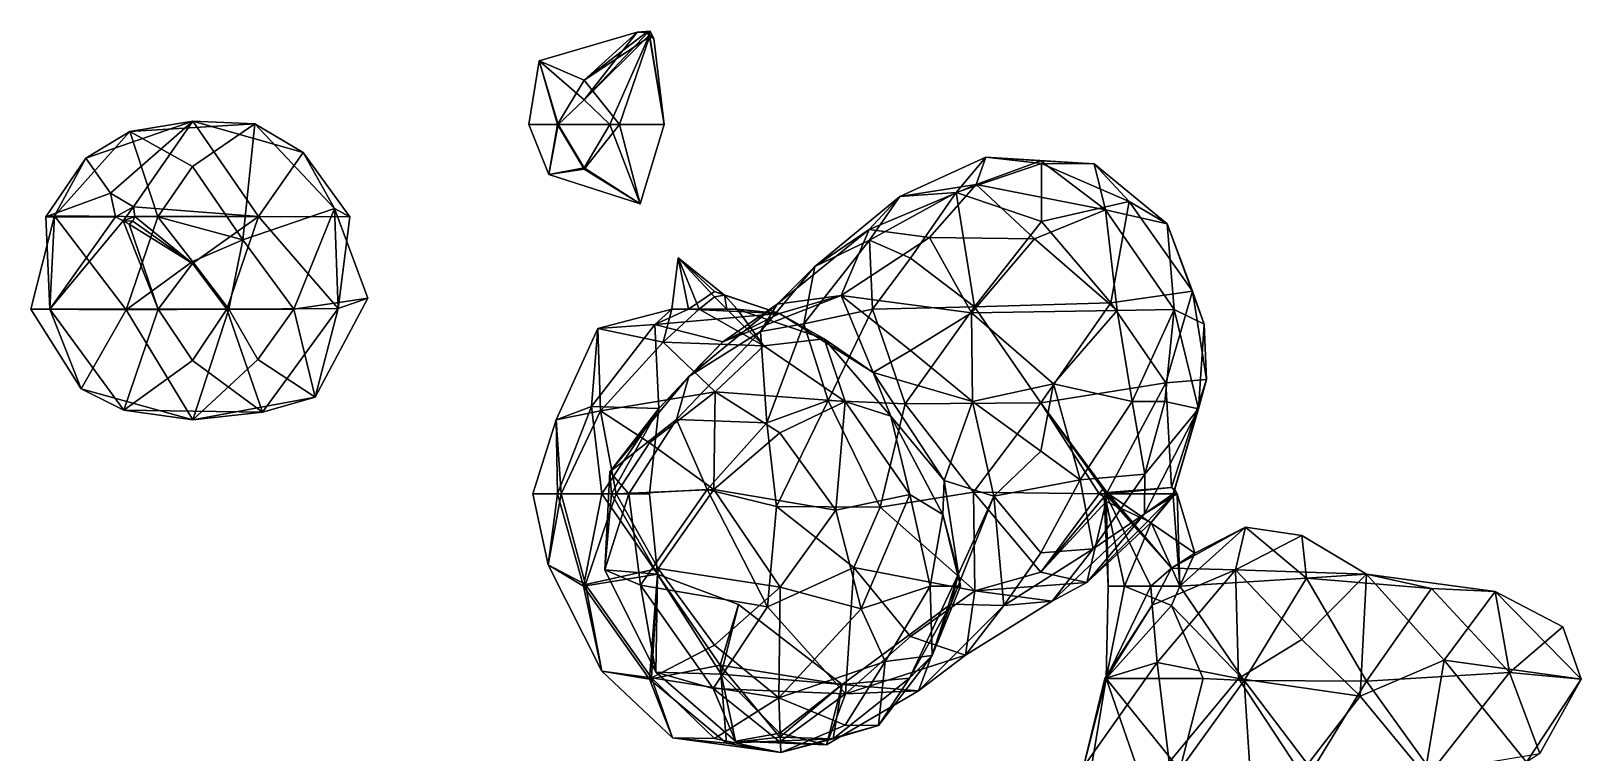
# Model space of a CAD drawing. Extents: x 290095 to 295679, y 4553756 to 4561441.
# Drawn here: x 295180.9 to 295480.2, y 4559035.1 to 4559174.4 of the extents above; entities that cross this region are included whole.
import ezdxf

# ---------------------------------------------------------------- set-up
doc = ezdxf.new("R2010")
doc.units = 0
doc.layers.add('Au_ppm_Pref_-_0_5', color=7, linetype='CONTINUOUS')

msp = doc.modelspace()

# ---------------------------------------------------------------- linework, layer by layer
at = {"layer": 'Au_ppm_Pref_-_0_5'}
for points in [[(295287.7, 4559164.88, 1885.6), (295279.04, 4559168.62, 1882.77), (295297.95, 4559174.19, 1882.77)], [(295287.7, 4559161.12, 1881.18), (295297.95, 4559174.19, 1882.77), (295279.04, 4559168.62, 1882.77)], [(295287.7, 4559164.88, 1885.6), (295299.78, 4559174.19, 1883.01), (295300.3, 4559173.25, 1883.08)], [(295287.7, 4559164.88, 1885.6), (295297.95, 4559174.19, 1882.77), (295299.78, 4559174.19, 1883.01)], [(295287.7, 4559161.12, 1881.18), (295300.3, 4559173.66, 1882.59), (295300.09, 4559174.19, 1882.67)], [(295287.7, 4559161.12, 1881.18), (295300.09, 4559174.19, 1882.67), (295297.95, 4559174.19, 1882.77)], [(295287.7, 4559161.12, 1881.18), (295292.68, 4559156.37, 1880.42), (295300.3, 4559173.66, 1882.59)], [(295287.7, 4559164.88, 1885.6), (295300.3, 4559173.25, 1883.08), (295294.55, 4559156.37, 1886)], [(295303.18, 4559156.37, 1882.77), (295300.3, 4559173.66, 1882.59), (295292.68, 4559156.37, 1880.42)], [(295303.18, 4559156.37, 1882.77), (295294.55, 4559156.37, 1886), (295300.3, 4559173.25, 1883.08)], [(295299.78, 4559174.19, 1883.01), (295297.95, 4559174.19, 1882.77), (295300.44, 4559174.39, 1882.77)], [(295300.44, 4559174.39, 1882.77), (295297.95, 4559174.19, 1882.77), (295300.09, 4559174.19, 1882.67)], [(295299.78, 4559174.19, 1883.01), (295300.44, 4559174.39, 1882.77), (295300.3, 4559173.25, 1883.08)], [(295300.44, 4559174.39, 1882.77), (295300.09, 4559174.19, 1882.67), (295300.3, 4559173.66, 1882.59)], [(295301.17, 4559172.96, 1882.77), (295300.3, 4559173.25, 1883.08), (295300.44, 4559174.39, 1882.77)], [(295301.17, 4559172.96, 1882.77), (295300.44, 4559174.39, 1882.77), (295300.3, 4559173.66, 1882.59)], [(295303.18, 4559156.37, 1882.77), (295301.17, 4559172.96, 1882.77), (295300.3, 4559173.66, 1882.59)], [(295303.18, 4559156.37, 1882.77), (295300.3, 4559173.25, 1883.08), (295301.17, 4559172.96, 1882.77)], [(295277.05, 4559156.37, 1882.77), (295279.04, 4559168.62, 1882.77), (295282.54, 4559156.37, 1885.19)], [(295279.04, 4559168.62, 1882.77), (295277.05, 4559156.37, 1882.77), (295282.68, 4559156.37, 1880.4)], [(295287.7, 4559164.88, 1885.6), (295282.54, 4559156.37, 1885.19), (295279.04, 4559168.62, 1882.77)], [(295279.04, 4559168.62, 1882.77), (295282.68, 4559156.37, 1880.4), (295287.7, 4559161.12, 1881.18)], [(295287.7, 4559164.88, 1885.6), (295294.55, 4559156.37, 1886), (295282.54, 4559156.37, 1885.19)], [(295287.7, 4559161.12, 1881.18), (295282.68, 4559156.37, 1880.4), (295292.68, 4559156.37, 1880.42)], [(295212.16, 4559156.97, 1918.49), (295196.23, 4559143.08, 1919.73), (295191.49, 4559149.88, 1918.4)], [(295200, 4559154.98, 1913.06), (295212.16, 4559156.97, 1918.49), (295191.49, 4559149.88, 1918.4)], [(295212.16, 4559156.97, 1918.49), (295200.69, 4559140.48, 1920.39), (295196.23, 4559143.08, 1919.73)], [(295200, 4559154.98, 1913.06), (295224.14, 4559156.48, 1912.46), (295212.16, 4559156.97, 1918.49)], [(295200, 4559154.98, 1913.06), (295212.1, 4559148.26, 1909.23), (295224.14, 4559156.48, 1912.46)], [(295200.69, 4559140.48, 1920.39), (295212.16, 4559156.97, 1918.49), (295224.84, 4559138.6, 1920.78)], [(295212.1, 4559148.26, 1909.23), (295221.81, 4559134.13, 1909.36), (295224.14, 4559156.48, 1912.46)], [(295233.47, 4559150.96, 1918.4), (295224.84, 4559138.6, 1920.78), (295212.16, 4559156.97, 1918.49)], [(295212.16, 4559156.97, 1918.49), (295224.14, 4559156.48, 1912.46), (295233.47, 4559150.96, 1918.4)], [(295221.81, 4559134.13, 1909.36), (295239.51, 4559140.16, 1912.4), (295224.14, 4559156.48, 1912.46)], [(295239.51, 4559140.16, 1912.4), (295233.47, 4559150.96, 1918.4), (295224.14, 4559156.48, 1912.46)], [(295280.88, 4559146.73, 1882.77), (295277.05, 4559156.37, 1882.77), (295282.54, 4559156.37, 1885.19)], [(295277.05, 4559156.37, 1882.77), (295280.88, 4559146.73, 1882.77), (295282.68, 4559156.37, 1880.4)], [(295280.88, 4559146.73, 1882.77), (295282.54, 4559156.37, 1885.19), (295287.7, 4559147.71, 1885.65)], [(295280.88, 4559146.73, 1882.77), (295287.7, 4559148.01, 1879.98), (295282.68, 4559156.37, 1880.4)], [(295287.7, 4559147.71, 1885.65), (295282.54, 4559156.37, 1885.19), (295294.55, 4559156.37, 1886)], [(295292.68, 4559156.37, 1880.42), (295282.68, 4559156.37, 1880.4), (295287.7, 4559148.01, 1879.98)], [(295298.51, 4559141.08, 1882.77), (295287.7, 4559147.71, 1885.65), (295294.55, 4559156.37, 1886)], [(295298.51, 4559141.08, 1882.77), (295292.68, 4559156.37, 1880.42), (295287.7, 4559148.01, 1879.98)], [(295298.51, 4559141.08, 1882.77), (295303.18, 4559156.37, 1882.77), (295292.68, 4559156.37, 1880.42)], [(295303.18, 4559156.37, 1882.77), (295298.51, 4559141.08, 1882.77), (295294.55, 4559156.37, 1886)], [(295185.43, 4559138.73, 1912.46), (295205.37, 4559138.55, 1909.29), (295200, 4559154.98, 1913.06)], [(295191.49, 4559149.88, 1918.4), (295185.43, 4559138.73, 1912.46), (295200, 4559154.98, 1913.06)], [(295200, 4559154.98, 1913.06), (295205.37, 4559138.55, 1909.29), (295212.1, 4559148.26, 1909.23)], [(295191.49, 4559149.88, 1918.4), (295196.23, 4559143.08, 1919.73), (295183.77, 4559138.55, 1918.4)], [(295183.77, 4559138.55, 1918.4), (295185.43, 4559138.73, 1912.46), (295191.49, 4559149.88, 1918.4)], [(295242.44, 4559138.55, 1918.4), (295224.84, 4559138.6, 1920.78), (295233.47, 4559150.96, 1918.4)], [(295233.47, 4559150.96, 1918.4), (295239.51, 4559140.16, 1912.4), (295242.44, 4559138.55, 1918.4)], [(295365.23, 4559150.06, 1907.71), (295359.55, 4559143.23, 1914.05), (295348.63, 4559142.49, 1906.94)], [(295365.23, 4559150.06, 1907.71), (295348.63, 4559142.49, 1906.94), (295363.41, 4559144.81, 1900.85)], [(295375.98, 4559148.83, 1911.77), (295359.55, 4559143.23, 1914.05), (295365.23, 4559150.06, 1907.71)], [(295375.89, 4559149.36, 1902.92), (295365.23, 4559150.06, 1907.71), (295363.41, 4559144.81, 1900.85)], [(295375.89, 4559149.36, 1902.92), (295363.41, 4559144.81, 1900.85), (295388.38, 4559139.91, 1900.31)], [(295375.98, 4559148.83, 1911.77), (295365.23, 4559150.06, 1907.71), (295386.18, 4559148.78, 1907.97)], [(295386.18, 4559148.78, 1907.97), (295365.23, 4559150.06, 1907.71), (295375.89, 4559149.36, 1902.92)], [(295386.18, 4559148.78, 1907.97), (295375.89, 4559149.36, 1902.92), (295388.38, 4559139.91, 1900.31)], [(295212.1, 4559148.26, 1909.23), (295205.37, 4559138.55, 1909.29), (295221.81, 4559134.13, 1909.36)], [(295280.88, 4559146.73, 1882.77), (295298.51, 4559141.08, 1882.77), (295287.7, 4559148.01, 1879.98)], [(295298.51, 4559141.08, 1882.77), (295280.88, 4559146.73, 1882.77), (295287.7, 4559147.71, 1885.65)], [(295375.98, 4559148.83, 1911.77), (295375.98, 4559137.63, 1916.2), (295359.55, 4559143.23, 1914.05)], [(295375.98, 4559148.83, 1911.77), (295392.94, 4559141.52, 1913.42), (295375.98, 4559137.63, 1916.2)], [(295392.94, 4559141.52, 1913.42), (295375.98, 4559148.83, 1911.77), (295386.18, 4559148.78, 1907.97)], [(295400.29, 4559137.22, 1906.03), (295392.94, 4559141.52, 1913.42), (295386.18, 4559148.78, 1907.97)], [(295400.29, 4559137.22, 1906.03), (295386.18, 4559148.78, 1907.97), (295388.38, 4559139.91, 1900.31)], [(295354.35, 4559134.59, 1896.15), (295363.41, 4559144.81, 1900.85), (295342.75, 4559136.12, 1901.69)], [(295342.75, 4559136.12, 1901.69), (295363.41, 4559144.81, 1900.85), (295348.63, 4559142.49, 1906.94)], [(295374.62, 4559134.31, 1895.59), (295363.41, 4559144.81, 1900.85), (295354.35, 4559134.59, 1896.15)], [(295374.62, 4559134.31, 1895.59), (295388.38, 4559139.91, 1900.31), (295363.41, 4559144.81, 1900.85)], [(295183.77, 4559138.55, 1918.4), (295196.23, 4559143.08, 1919.73), (295197.19, 4559138.57, 1920.3)], [(295200.69, 4559140.48, 1920.39), (295197.19, 4559138.57, 1920.3), (295196.23, 4559143.08, 1919.73)], [(295200.69, 4559140.48, 1920.39), (295198.69, 4559137.76, 1920.52), (295197.19, 4559138.57, 1920.3)], [(295200.96, 4559138.58, 1920.62), (295198.69, 4559137.76, 1920.52), (295200.69, 4559140.48, 1920.39)], [(295200.69, 4559140.48, 1920.39), (295224.84, 4559138.6, 1920.78), (295200.96, 4559138.58, 1920.62)], [(295332.26, 4559128.99, 1906.52), (295348.63, 4559142.49, 1906.94), (295342.78, 4559134.05, 1911.58)], [(295342.75, 4559136.12, 1901.69), (295348.63, 4559142.49, 1906.94), (295332.26, 4559128.99, 1906.52)], [(295342.78, 4559134.05, 1911.58), (295359.55, 4559143.23, 1914.05), (295350.69, 4559130.55, 1915.73)], [(295359.55, 4559143.23, 1914.05), (295342.78, 4559134.05, 1911.58), (295348.63, 4559142.49, 1906.94)], [(295350.69, 4559130.55, 1915.73), (295359.55, 4559143.23, 1914.05), (295363.04, 4559121.21, 1917.82)], [(295363.04, 4559121.21, 1917.82), (295359.55, 4559143.23, 1914.05), (295375.98, 4559137.63, 1916.2)], [(295389.36, 4559121.98, 1916.58), (295375.98, 4559137.63, 1916.2), (295392.94, 4559141.52, 1913.42)], [(295389.36, 4559121.98, 1916.58), (295392.94, 4559141.52, 1913.42), (295405.15, 4559124.21, 1913.5)], [(295400.29, 4559137.22, 1906.03), (295405.15, 4559124.21, 1913.5), (295392.94, 4559141.52, 1913.42)], [(295180.9, 4559120.74, 1912.46), (295185.43, 4559138.73, 1912.46), (295184.52, 4559120.76, 1918.57)], [(295180.9, 4559120.74, 1912.46), (295199.27, 4559120.6, 1909.7), (295185.43, 4559138.73, 1912.46)], [(295185.43, 4559138.73, 1912.46), (295183.77, 4559138.55, 1918.4), (295184.52, 4559120.76, 1918.57)], [(295197.19, 4559138.57, 1920.3), (295184.52, 4559120.76, 1918.57), (295183.77, 4559138.55, 1918.4)], [(295184.52, 4559120.76, 1918.57), (295197.19, 4559138.57, 1920.3), (295198.69, 4559137.76, 1920.52)], [(295198.69, 4559137.76, 1920.52), (295205.46, 4559120.74, 1921.53), (295184.52, 4559120.76, 1918.57)], [(295205.37, 4559138.55, 1909.29), (295185.43, 4559138.73, 1912.46), (295199.27, 4559120.6, 1909.7)], [(295200.54, 4559137.74, 1920.68), (295198.69, 4559137.76, 1920.52), (295200.96, 4559138.58, 1920.62)], [(295199.86, 4559137.13, 1920.68), (295198.69, 4559137.76, 1920.52), (295200.54, 4559137.74, 1920.68)], [(295198.69, 4559137.76, 1920.52), (295199.86, 4559137.13, 1920.68), (295205.46, 4559120.74, 1921.53)], [(295212.1, 4559129.96, 1909.6), (295205.37, 4559138.55, 1909.29), (295199.27, 4559120.6, 1909.7)], [(295200.54, 4559137.74, 1920.68), (295212.1, 4559129.51, 1921.33), (295199.86, 4559137.13, 1920.68)], [(295200.54, 4559137.74, 1920.68), (295200.96, 4559138.58, 1920.62), (295212.1, 4559129.51, 1921.33)], [(295224.84, 4559138.6, 1920.78), (295212.1, 4559129.51, 1921.33), (295200.96, 4559138.58, 1920.62)], [(295221.81, 4559134.13, 1909.36), (295205.37, 4559138.55, 1909.29), (295212.1, 4559129.96, 1909.6)], [(295212.1, 4559129.51, 1921.33), (295224.84, 4559138.6, 1920.78), (295218.68, 4559120.74, 1921.5)], [(295240.2, 4559120.84, 1919.17), (295218.68, 4559120.74, 1921.5), (295224.84, 4559138.6, 1920.78)], [(295231.65, 4559120.74, 1909.19), (295239.51, 4559140.16, 1912.4), (295221.81, 4559134.13, 1909.36)], [(295242.44, 4559138.55, 1918.4), (295240.2, 4559120.84, 1919.17), (295224.84, 4559138.6, 1920.78)], [(295239.51, 4559140.16, 1912.4), (295231.65, 4559120.74, 1909.19), (295245.91, 4559122.84, 1913.1)], [(295240.2, 4559120.84, 1919.17), (295239.51, 4559140.16, 1912.4), (295245.91, 4559122.84, 1913.1)], [(295239.51, 4559140.16, 1912.4), (295240.2, 4559120.84, 1919.17), (295242.44, 4559138.55, 1918.4)], [(295389.36, 4559121.98, 1916.58), (295363.04, 4559121.21, 1917.82), (295375.98, 4559137.63, 1916.2)], [(295374.62, 4559134.31, 1895.59), (295390.63, 4559120.48, 1893.94), (295388.38, 4559139.91, 1900.31)], [(295400.29, 4559137.22, 1906.03), (295388.38, 4559139.91, 1900.31), (295401.63, 4559120.65, 1900.5)], [(295390.63, 4559120.48, 1893.94), (295401.63, 4559120.65, 1900.5), (295388.38, 4559139.91, 1900.31)], [(295205.46, 4559120.74, 1921.53), (295199.86, 4559137.13, 1920.68), (295212.1, 4559129.51, 1921.33)], [(295337.34, 4559123.4, 1894.63), (295342.75, 4559136.12, 1901.69), (295324.95, 4559121.68, 1900.52)], [(295342.75, 4559136.12, 1901.69), (295332.26, 4559128.99, 1906.52), (295324.95, 4559121.68, 1900.52)], [(295354.35, 4559134.59, 1896.15), (295342.75, 4559136.12, 1901.69), (295337.34, 4559123.4, 1894.63)], [(295362.49, 4559120.03, 1892.38), (295354.35, 4559134.59, 1896.15), (295337.34, 4559123.4, 1894.63)], [(295374.62, 4559134.31, 1895.59), (295354.35, 4559134.59, 1896.15), (295362.49, 4559120.03, 1892.38)], [(295362.49, 4559120.03, 1892.38), (295390.63, 4559120.48, 1893.94), (295374.62, 4559134.31, 1895.59)], [(295400.29, 4559137.22, 1906.03), (295407.42, 4559117.83, 1907.42), (295405.15, 4559124.21, 1913.5)], [(295400.29, 4559137.22, 1906.03), (295401.63, 4559120.65, 1900.5), (295407.42, 4559117.83, 1907.42)], [(295221.81, 4559134.13, 1909.36), (295212.1, 4559129.96, 1909.6), (295219.1, 4559120.74, 1909.82)], [(295231.65, 4559120.74, 1909.19), (295221.81, 4559134.13, 1909.36), (295219.1, 4559120.74, 1909.82)], [(295330.11, 4559117.88, 1910.6), (295342.78, 4559134.05, 1911.58), (295343.36, 4559120.74, 1915.92)], [(295342.78, 4559134.05, 1911.58), (295330.11, 4559117.88, 1910.6), (295332.26, 4559128.99, 1906.52)], [(295350.69, 4559130.55, 1915.73), (295343.36, 4559120.74, 1915.92), (295342.78, 4559134.05, 1911.58)], [(295212.1, 4559129.96, 1909.6), (295199.27, 4559120.6, 1909.7), (295219.1, 4559120.74, 1909.82)], [(295218.68, 4559120.74, 1921.5), (295205.46, 4559120.74, 1921.53), (295212.1, 4559129.51, 1921.33)], [(295305.88, 4559130.66, 1882.77), (295307.85, 4559120.74, 1885.15), (295304.64, 4559120.74, 1882.77)], [(295305.88, 4559130.66, 1882.77), (295304.64, 4559120.74, 1882.77), (295309.91, 4559120.74, 1881.36)], [(295305.88, 4559130.66, 1882.77), (295312.89, 4559124.17, 1883.91), (295307.85, 4559120.74, 1885.15)], [(295305.88, 4559130.66, 1882.77), (295314.79, 4559123.42, 1882.77), (295312.89, 4559124.17, 1883.91)], [(295305.88, 4559130.66, 1882.77), (295309.91, 4559120.74, 1881.36), (295312.89, 4559123.12, 1881.97)], [(295305.88, 4559130.66, 1882.77), (295312.89, 4559123.12, 1881.97), (295314.79, 4559123.42, 1882.77)], [(295330.11, 4559117.88, 1910.6), (295321.75, 4559116.42, 1906.52), (295332.26, 4559128.99, 1906.52)], [(295332.26, 4559128.99, 1906.52), (295321.75, 4559116.42, 1906.52), (295324.95, 4559121.68, 1900.52)], [(295363.04, 4559121.21, 1917.82), (295343.36, 4559120.74, 1915.92), (295350.69, 4559130.55, 1915.73)], [(295231.65, 4559120.74, 1909.19), (295235.79, 4559103.73, 1912.94), (295245.91, 4559122.84, 1913.1)], [(295245.91, 4559122.84, 1913.1), (295235.79, 4559103.73, 1912.94), (295240.2, 4559120.84, 1919.17)], [(295325.45, 4559119.87, 1888.7), (295307.85, 4559120.74, 1885.15), (295312.89, 4559124.17, 1883.91)], [(295312.89, 4559123.12, 1881.97), (295309.91, 4559120.74, 1881.36), (295315.26, 4559120.74, 1881.65)], [(295325.45, 4559119.87, 1888.7), (295312.89, 4559124.17, 1883.91), (295314.79, 4559123.42, 1882.77)], [(295314.79, 4559123.42, 1882.77), (295312.89, 4559123.12, 1881.97), (295315.26, 4559120.74, 1881.65)], [(295337.34, 4559123.4, 1894.63), (295324.95, 4559121.68, 1900.52), (295314.48, 4559114.45, 1894.91)], [(295325.45, 4559119.87, 1888.7), (295337.34, 4559123.4, 1894.63), (295314.48, 4559114.45, 1894.91)], [(295325.45, 4559119.87, 1888.7), (295314.79, 4559123.42, 1882.77), (295317.27, 4559120.74, 1882.77)], [(295317.27, 4559120.74, 1882.77), (295314.79, 4559123.42, 1882.77), (295315.26, 4559120.74, 1881.65)], [(295343.52, 4559108.52, 1887.73), (295337.34, 4559123.4, 1894.63), (295325.45, 4559119.87, 1888.7)], [(295362.49, 4559120.03, 1892.38), (295337.34, 4559123.4, 1894.63), (295350.69, 4559112.78, 1891.36)], [(295337.34, 4559123.4, 1894.63), (295343.52, 4559108.52, 1887.73), (295350.69, 4559112.78, 1891.36)], [(295389.36, 4559121.98, 1916.58), (295405.15, 4559124.21, 1913.5), (295399.98, 4559106.5, 1916.68)], [(295407.87, 4559107.16, 1912.46), (295399.98, 4559106.5, 1916.68), (295405.15, 4559124.21, 1913.5)], [(295407.87, 4559107.16, 1912.46), (295405.15, 4559124.21, 1913.5), (295407.42, 4559117.83, 1907.42)], [(295190.61, 4559105.36, 1913.77), (295180.9, 4559120.74, 1912.46), (295184.52, 4559120.76, 1918.57)], [(295180.9, 4559120.74, 1912.46), (295190.61, 4559105.36, 1913.77), (295199.27, 4559120.6, 1909.7)], [(295190.61, 4559105.36, 1913.77), (295184.52, 4559120.76, 1918.57), (295198.81, 4559101.26, 1918.6)], [(295198.81, 4559101.26, 1918.6), (295184.52, 4559120.76, 1918.57), (295205.46, 4559120.74, 1921.53)], [(295190.61, 4559105.36, 1913.77), (295212.15, 4559099.38, 1911.9), (295199.27, 4559120.6, 1909.7)], [(295212.1, 4559110.84, 1921.7), (295198.81, 4559101.26, 1918.6), (295205.46, 4559120.74, 1921.53)], [(295212.15, 4559099.38, 1911.9), (295219.1, 4559120.74, 1909.82), (295199.27, 4559120.6, 1909.7)], [(295212.1, 4559110.84, 1921.7), (295205.46, 4559120.74, 1921.53), (295218.68, 4559120.74, 1921.5)], [(295212.1, 4559110.84, 1921.7), (295218.68, 4559120.74, 1921.5), (295225.63, 4559100.87, 1918.65)], [(295219.1, 4559120.74, 1909.82), (295212.15, 4559099.38, 1911.9), (295224.7, 4559111.05, 1909.23)], [(295240.2, 4559120.84, 1919.17), (295225.63, 4559100.87, 1918.65), (295218.68, 4559120.74, 1921.5)], [(295231.65, 4559120.74, 1909.19), (295219.1, 4559120.74, 1909.82), (295224.7, 4559111.05, 1909.23)], [(295231.65, 4559120.74, 1909.19), (295224.7, 4559111.05, 1909.23), (295235.79, 4559103.73, 1912.94)], [(295225.63, 4559100.87, 1918.65), (295240.2, 4559120.84, 1919.17), (295235.79, 4559103.73, 1912.94)], [(295301.36, 4559117.78, 1888.22), (295290.34, 4559116.99, 1882.77), (295304.64, 4559120.74, 1882.77)], [(295304.64, 4559120.74, 1882.77), (295290.34, 4559116.99, 1882.77), (295302.93, 4559114.39, 1877.7)], [(295325.45, 4559119.87, 1888.7), (295301.36, 4559117.78, 1888.22), (295307.85, 4559120.74, 1885.15)], [(295301.36, 4559117.78, 1888.22), (295304.64, 4559120.74, 1882.77), (295307.85, 4559120.74, 1885.15)], [(295325.45, 4559119.87, 1888.7), (295314.48, 4559114.45, 1894.91), (295301.36, 4559117.78, 1888.22)], [(295322.4, 4559113.67, 1877.72), (295309.91, 4559120.74, 1881.36), (295302.93, 4559114.39, 1877.7)], [(295304.64, 4559120.74, 1882.77), (295302.93, 4559114.39, 1877.7), (295309.91, 4559120.74, 1881.36)], [(295321.75, 4559116.42, 1906.52), (295307.91, 4559107.71, 1901.46), (295324.95, 4559121.68, 1900.52)], [(295307.91, 4559107.71, 1901.46), (295314.48, 4559114.45, 1894.91), (295324.95, 4559121.68, 1900.52)], [(295322.4, 4559113.67, 1877.72), (295315.26, 4559120.74, 1881.65), (295309.91, 4559120.74, 1881.36)], [(295317.27, 4559120.74, 1882.77), (295315.26, 4559120.74, 1881.65), (295322.4, 4559113.67, 1877.72)], [(295325.45, 4559119.87, 1888.7), (295317.27, 4559120.74, 1882.77), (295334.03, 4559114.99, 1882.77)], [(295317.27, 4559120.74, 1882.77), (295322.4, 4559113.67, 1877.72), (295334.03, 4559114.99, 1882.77)], [(295325.45, 4559119.87, 1888.7), (295334.03, 4559114.99, 1882.77), (295343.52, 4559108.52, 1887.73)], [(295330.11, 4559117.88, 1910.6), (295343.36, 4559120.74, 1915.92), (295334.8, 4559103.1, 1913.29)], [(295349.68, 4559102.44, 1916.94), (295334.8, 4559103.1, 1913.29), (295343.36, 4559120.74, 1915.92)], [(295363.04, 4559121.21, 1917.82), (295349.68, 4559102.44, 1916.94), (295343.36, 4559120.74, 1915.92)], [(295375.87, 4559102.66, 1918.02), (295349.68, 4559102.44, 1916.94), (295363.04, 4559121.21, 1917.82)], [(295362.65, 4559102.92, 1891.21), (295362.49, 4559120.03, 1892.38), (295350.69, 4559112.78, 1891.36)], [(295378.29, 4559106.3, 1892.38), (295390.63, 4559120.48, 1893.94), (295362.49, 4559120.03, 1892.38)], [(295378.29, 4559106.3, 1892.38), (295362.49, 4559120.03, 1892.38), (295362.65, 4559102.92, 1891.21)], [(295389.36, 4559121.98, 1916.58), (295375.87, 4559102.66, 1918.02), (295363.04, 4559121.21, 1917.82)], [(295389.36, 4559121.98, 1916.58), (295399.98, 4559106.5, 1916.68), (295375.87, 4559102.66, 1918.02)], [(295378.29, 4559106.3, 1892.38), (295393.53, 4559102.92, 1895.9), (295390.63, 4559120.48, 1893.94)], [(295390.63, 4559120.48, 1893.94), (295393.53, 4559102.92, 1895.9), (295401.63, 4559120.65, 1900.5)], [(295393.53, 4559102.92, 1895.9), (295399.83, 4559102.92, 1900.58), (295401.63, 4559120.65, 1900.5)], [(295406.33, 4559101.48, 1906.69), (295401.63, 4559120.65, 1900.5), (295399.83, 4559102.92, 1900.58)], [(295406.33, 4559101.48, 1906.69), (295407.42, 4559117.83, 1907.42), (295401.63, 4559120.65, 1900.5)], [(295289.12, 4559101.95, 1888.34), (295282.31, 4559099.4, 1882.77), (295290.34, 4559116.99, 1882.77)], [(295290.34, 4559116.99, 1882.77), (295282.31, 4559099.4, 1882.77), (295290.85, 4559101.13, 1877.45)], [(295302.15, 4559101.57, 1894.79), (295289.12, 4559101.95, 1888.34), (295301.36, 4559117.78, 1888.22)], [(295301.36, 4559117.78, 1888.22), (295289.12, 4559101.95, 1888.34), (295290.34, 4559116.99, 1882.77)], [(295290.34, 4559116.99, 1882.77), (295290.85, 4559101.13, 1877.45), (295302.93, 4559114.39, 1877.7)], [(295302.15, 4559101.57, 1894.79), (295301.36, 4559117.78, 1888.22), (295314.48, 4559114.45, 1894.91)], [(295322.95, 4559098.78, 1909.1), (295305.53, 4559099.43, 1905.2), (295321.75, 4559116.42, 1906.52)], [(295307.91, 4559107.71, 1901.46), (295321.75, 4559116.42, 1906.52), (295305.53, 4559099.43, 1905.2)], [(295322.95, 4559098.78, 1909.1), (295321.75, 4559116.42, 1906.52), (295330.11, 4559117.88, 1910.6)], [(295330.11, 4559117.88, 1910.6), (295334.8, 4559103.1, 1913.29), (295322.95, 4559098.78, 1909.1)], [(295406.33, 4559101.48, 1906.69), (295407.87, 4559107.16, 1912.46), (295407.42, 4559117.83, 1907.42)], [(295312.97, 4559104.78, 1874.64), (295302.93, 4559114.39, 1877.7), (295290.85, 4559101.13, 1877.45)], [(295302.15, 4559101.57, 1894.79), (295314.48, 4559114.45, 1894.91), (295307.91, 4559107.71, 1901.46)], [(295322.4, 4559113.67, 1877.72), (295302.93, 4559114.39, 1877.7), (295312.97, 4559104.78, 1874.64)], [(295312.97, 4559104.78, 1874.64), (295338.09, 4559102.92, 1876.83), (295322.4, 4559113.67, 1877.72)], [(295334.03, 4559114.99, 1882.77), (295322.4, 4559113.67, 1877.72), (295338.09, 4559102.92, 1876.83)], [(295346.9, 4559100.07, 1884.1), (295343.52, 4559108.52, 1887.73), (295334.03, 4559114.99, 1882.77)], [(295334.03, 4559114.99, 1882.77), (295338.09, 4559102.92, 1876.83), (295346.9, 4559100.07, 1884.1)], [(295212.1, 4559110.84, 1921.7), (295225.63, 4559100.87, 1918.65), (295198.81, 4559101.26, 1918.6)], [(295224.7, 4559111.05, 1909.23), (295212.15, 4559099.38, 1911.9), (295235.79, 4559103.73, 1912.94)], [(295362.65, 4559102.92, 1891.21), (295350.69, 4559112.78, 1891.36), (295343.52, 4559108.52, 1887.73)], [(295305.53, 4559099.43, 1905.2), (295292.63, 4559089.36, 1900.58), (295307.91, 4559107.71, 1901.46)], [(295307.91, 4559107.71, 1901.46), (295292.63, 4559089.36, 1900.58), (295302.15, 4559101.57, 1894.79)], [(295357.22, 4559087.66, 1887.84), (295362.65, 4559102.92, 1891.21), (295343.52, 4559108.52, 1887.73)], [(295357.22, 4559087.66, 1887.84), (295343.52, 4559108.52, 1887.73), (295346.9, 4559100.07, 1884.1)], [(295198.81, 4559101.26, 1918.6), (295212.15, 4559099.38, 1911.9), (295190.61, 4559105.36, 1913.77)], [(295290.85, 4559101.13, 1877.45), (295300.3, 4559094.94, 1873.55), (295312.97, 4559104.78, 1874.64)], [(295312.73, 4559085.96, 1872.02), (295312.97, 4559104.78, 1874.64), (295300.3, 4559094.94, 1873.55)], [(295312.73, 4559085.96, 1872.02), (295325.49, 4559096.88, 1872.9), (295312.97, 4559104.78, 1874.64)], [(295312.97, 4559104.78, 1874.64), (295325.49, 4559096.88, 1872.9), (295338.09, 4559102.92, 1876.83)], [(295378.29, 4559106.3, 1892.38), (295362.65, 4559102.92, 1891.21), (295375.89, 4559093.31, 1891.44)], [(295375.87, 4559102.66, 1918.02), (295399.98, 4559106.5, 1916.68), (295388.67, 4559085.36, 1918.4)], [(295383.44, 4559087.83, 1895.63), (295378.29, 4559106.3, 1892.38), (295375.89, 4559093.31, 1891.44)], [(295383.44, 4559087.83, 1895.63), (295393.53, 4559102.92, 1895.9), (295378.29, 4559106.3, 1892.38)], [(295399.98, 4559106.5, 1916.68), (295401.09, 4559086.33, 1912.87), (295388.67, 4559085.36, 1918.4)], [(295407.87, 4559107.16, 1912.46), (295401.09, 4559086.33, 1912.87), (295399.98, 4559106.5, 1916.68)], [(295407.87, 4559107.16, 1912.46), (295401.75, 4559086.03, 1912.46), (295401.09, 4559086.33, 1912.87)], [(295407.87, 4559107.16, 1912.46), (295406.33, 4559101.48, 1906.69), (295401.75, 4559086.03, 1912.46)], [(295235.79, 4559103.73, 1912.94), (295212.15, 4559099.38, 1911.9), (295225.63, 4559100.87, 1918.65)], [(295282.53, 4559085.1, 1887.36), (295282.31, 4559099.4, 1882.77), (295289.12, 4559101.95, 1888.34)], [(295282.53, 4559085.1, 1887.36), (295289.12, 4559101.95, 1888.34), (295291.11, 4559085.1, 1893.03)], [(295289.12, 4559101.95, 1888.34), (295302.15, 4559101.57, 1894.79), (295291.11, 4559085.1, 1893.03)], [(295300.33, 4559085.1, 1894.64), (295291.11, 4559085.1, 1893.03), (295302.15, 4559101.57, 1894.79)], [(295293.01, 4559085.1, 1897.15), (295302.15, 4559101.57, 1894.79), (295292.63, 4559089.36, 1900.58)], [(295293.01, 4559085.1, 1897.15), (295300.33, 4559085.1, 1894.64), (295302.15, 4559101.57, 1894.79)], [(295324.85, 4559082.64, 1909.97), (295322.95, 4559098.78, 1909.1), (295334.8, 4559103.1, 1913.29)], [(295324.85, 4559082.64, 1909.97), (295334.8, 4559103.1, 1913.29), (295344.88, 4559082.55, 1914.14)], [(295338.09, 4559102.92, 1876.83), (295325.49, 4559096.88, 1872.9), (295336.3, 4559081.94, 1872.79)], [(295349.68, 4559102.44, 1916.94), (295344.88, 4559082.55, 1914.14), (295334.8, 4559103.1, 1913.29)], [(295350.59, 4559084.99, 1876.86), (295338.09, 4559102.92, 1876.83), (295336.3, 4559081.94, 1872.79)], [(295346.9, 4559100.07, 1884.1), (295338.09, 4559102.92, 1876.83), (295350.59, 4559084.99, 1876.86)], [(295349.68, 4559102.44, 1916.94), (295362.89, 4559085.45, 1917.73), (295344.88, 4559082.55, 1914.14)], [(295375.87, 4559102.66, 1918.02), (295362.89, 4559085.45, 1917.73), (295349.68, 4559102.44, 1916.94)], [(295357.22, 4559087.66, 1887.84), (295366.82, 4559084.67, 1893.13), (295362.65, 4559102.92, 1891.21)], [(295375.89, 4559093.31, 1891.44), (295362.65, 4559102.92, 1891.21), (295366.82, 4559084.67, 1893.13)], [(295375.87, 4559102.66, 1918.02), (295387.12, 4559085.1, 1918.4), (295362.89, 4559085.45, 1917.73)], [(295375.87, 4559102.66, 1918.02), (295388.67, 4559085.36, 1918.4), (295387.85, 4559086, 1918.4)], [(295375.87, 4559102.66, 1918.02), (295387.85, 4559086, 1918.4), (295387.12, 4559085.1, 1918.4)], [(295383.44, 4559087.83, 1895.63), (295395.96, 4559088.89, 1901.9), (295393.53, 4559102.92, 1895.9)], [(295393.53, 4559102.92, 1895.9), (295395.96, 4559088.89, 1901.9), (295399.83, 4559102.92, 1900.58)], [(295401.43, 4559085.1, 1912.3), (295406.33, 4559101.48, 1906.69), (295395.86, 4559081.22, 1906.52)], [(295395.86, 4559081.22, 1906.52), (295406.33, 4559101.48, 1906.69), (295395.96, 4559088.89, 1901.9)], [(295395.96, 4559088.89, 1901.9), (295406.33, 4559101.48, 1906.69), (295399.83, 4559102.92, 1900.58)], [(295401.43, 4559085.1, 1912.3), (295401.75, 4559086.03, 1912.46), (295406.33, 4559101.48, 1906.69)], [(295212.15, 4559099.38, 1911.9), (295198.81, 4559101.26, 1918.6), (295225.63, 4559100.87, 1918.65)], [(295282.53, 4559085.1, 1887.36), (295277.79, 4559085.1, 1882.77), (295282.31, 4559099.4, 1882.77)], [(295282.31, 4559099.4, 1882.77), (295277.79, 4559085.1, 1882.77), (295283.28, 4559085.1, 1878.21)], [(295282.31, 4559099.4, 1882.77), (295283.28, 4559085.1, 1878.21), (295290.85, 4559101.13, 1877.45)], [(295290.85, 4559101.13, 1877.45), (295283.28, 4559085.1, 1878.21), (295293.86, 4559085.1, 1873.79)], [(295290.85, 4559101.13, 1877.45), (295293.86, 4559085.1, 1873.79), (295300.3, 4559094.94, 1873.55)], [(295292.63, 4559089.36, 1900.58), (295305.53, 4559099.43, 1905.2), (295296.36, 4559085.1, 1905.08)], [(295296.36, 4559085.1, 1905.08), (295305.53, 4559099.43, 1905.2), (295311.43, 4559085.91, 1908.68)], [(295322.95, 4559098.78, 1909.1), (295311.43, 4559085.91, 1908.68), (295305.53, 4559099.43, 1905.2)], [(295324.85, 4559082.64, 1909.97), (295311.43, 4559085.91, 1908.68), (295322.95, 4559098.78, 1909.1)], [(295346.9, 4559100.07, 1884.1), (295356.97, 4559081.09, 1882.77), (295357.22, 4559087.66, 1887.84)], [(295346.9, 4559100.07, 1884.1), (295350.59, 4559084.99, 1876.86), (295356.97, 4559081.09, 1882.77)], [(295325.49, 4559096.88, 1872.9), (295312.73, 4559085.96, 1872.02), (295336.3, 4559081.94, 1872.79)], [(295312.73, 4559085.96, 1872.02), (295300.3, 4559094.94, 1873.55), (295293.86, 4559085.1, 1873.79)], [(295383.44, 4559087.83, 1895.63), (295375.89, 4559093.31, 1891.44), (295366.82, 4559084.67, 1893.13)], [(295293.01, 4559085.1, 1897.15), (295292.63, 4559089.36, 1900.58), (295291.68, 4559070.45, 1900.58)], [(295291.68, 4559070.45, 1900.58), (295292.63, 4559089.36, 1900.58), (295296.36, 4559085.1, 1905.08)], [(295359.99, 4559069.69, 1889.31), (295357.22, 4559087.66, 1887.84), (295356.97, 4559081.09, 1882.77)], [(295366.82, 4559084.67, 1893.13), (295357.22, 4559087.66, 1887.84), (295359.99, 4559069.69, 1889.31)], [(295383.44, 4559087.83, 1895.63), (295366.82, 4559084.67, 1893.13), (295375.89, 4559073.73, 1896.79)], [(295383.44, 4559087.83, 1895.63), (295375.89, 4559073.73, 1896.79), (295385.95, 4559074.51, 1901.8)], [(295383.44, 4559087.83, 1895.63), (295385.95, 4559074.51, 1901.8), (295395.96, 4559088.89, 1901.9)], [(295395.86, 4559081.22, 1906.52), (295395.96, 4559088.89, 1901.9), (295385.95, 4559074.51, 1901.8)], [(295282.53, 4559085.1, 1887.36), (295280.74, 4559071.39, 1882.77), (295277.79, 4559085.1, 1882.77)], [(295277.79, 4559085.1, 1882.77), (295280.74, 4559071.39, 1882.77), (295283.28, 4559085.1, 1878.21)], [(295287.95, 4559067.59, 1876.9), (295283.28, 4559085.1, 1878.21), (295280.74, 4559071.39, 1882.77)], [(295282.53, 4559085.1, 1887.36), (295287.59, 4559067.32, 1888.91), (295280.74, 4559071.39, 1882.77)], [(295291.11, 4559085.1, 1893.03), (295287.59, 4559067.32, 1888.91), (295282.53, 4559085.1, 1887.36)], [(295283.28, 4559085.1, 1878.21), (295287.95, 4559067.59, 1876.9), (295293.86, 4559085.1, 1873.79)], [(295301.88, 4559069.63, 1894.55), (295287.59, 4559067.32, 1888.91), (295291.11, 4559085.1, 1893.03)], [(295287.95, 4559067.59, 1876.9), (295301.98, 4559070.67, 1872.81), (295293.86, 4559085.1, 1873.79)], [(295301.88, 4559069.63, 1894.55), (295291.11, 4559085.1, 1893.03), (295300.33, 4559085.1, 1894.64)], [(295296.36, 4559085.1, 1905.08), (295298.61, 4559067.51, 1906.59), (295291.68, 4559070.45, 1900.58)], [(295301.88, 4559069.63, 1894.55), (295293.01, 4559085.1, 1897.15), (295291.68, 4559070.45, 1900.58)], [(295301.88, 4559069.63, 1894.55), (295300.33, 4559085.1, 1894.64), (295293.01, 4559085.1, 1897.15)], [(295312.73, 4559085.96, 1872.02), (295293.86, 4559085.1, 1873.79), (295301.98, 4559070.67, 1872.81)], [(295296.36, 4559085.1, 1905.08), (295311.43, 4559085.91, 1908.68), (295298.61, 4559067.51, 1906.59)], [(295323.1, 4559063.3, 1908.98), (295298.61, 4559067.51, 1906.59), (295311.43, 4559085.91, 1908.68)], [(295325.54, 4559067.13, 1871.14), (295312.73, 4559085.96, 1872.02), (295301.98, 4559070.67, 1872.81)], [(295324.85, 4559082.64, 1909.97), (295323.1, 4559063.3, 1908.98), (295311.43, 4559085.91, 1908.68)], [(295325.54, 4559067.13, 1871.14), (295336.3, 4559081.94, 1872.79), (295312.73, 4559085.96, 1872.02)], [(295350.59, 4559084.99, 1876.86), (295336.3, 4559081.94, 1872.79), (295341.21, 4559062.95, 1873.91)], [(295354.53, 4559067.28, 1878.31), (295350.59, 4559084.99, 1876.86), (295341.21, 4559062.95, 1873.91)], [(295362.89, 4559085.45, 1917.73), (295363.13, 4559066.37, 1912.98), (295344.88, 4559082.55, 1914.14)], [(295356.97, 4559081.09, 1882.77), (295350.59, 4559084.99, 1876.86), (295354.53, 4559067.28, 1878.31)], [(295366.82, 4559084.67, 1893.13), (295358.47, 4559063.8, 1894.64), (295368.73, 4559063.57, 1899.22)], [(295358.47, 4559063.8, 1894.64), (295366.82, 4559084.67, 1893.13), (295359.99, 4559069.69, 1889.31)], [(295362.89, 4559085.45, 1917.73), (295375.89, 4559070.01, 1917.49), (295363.13, 4559066.37, 1912.98)], [(295375.89, 4559070.01, 1917.49), (295362.89, 4559085.45, 1917.73), (295387.12, 4559085.1, 1918.4)], [(295375.89, 4559073.73, 1896.79), (295366.82, 4559084.67, 1893.13), (295368.73, 4559063.57, 1899.22)], [(295375.89, 4559070.01, 1917.49), (295387.12, 4559085.1, 1918.4), (295388.09, 4559084.53, 1918.4)], [(295375.89, 4559070.01, 1917.49), (295388.09, 4559084.53, 1918.4), (295388.49, 4559083.64, 1917.92)], [(295375.89, 4559070.01, 1917.49), (295388.49, 4559083.64, 1917.92), (295384.76, 4559067.99, 1911.91)], [(295401.09, 4559084.46, 1912.25), (295395.86, 4559081.22, 1906.52), (295384.76, 4559067.99, 1911.91)], [(295401.09, 4559084.46, 1912.25), (295384.76, 4559067.99, 1911.91), (295397.17, 4559079.56, 1912.46)], [(295384.76, 4559067.99, 1911.91), (295388.49, 4559083.64, 1917.92), (295397.17, 4559079.56, 1912.46)], [(295387.85, 4559086, 1918.4), (295388.41, 4559085.1, 1918.44), (295387.12, 4559085.1, 1918.4)], [(295388.09, 4559084.53, 1918.4), (295387.12, 4559085.1, 1918.4), (295388.41, 4559085.1, 1918.44)], [(295388.67, 4559085.36, 1918.4), (295388.49, 4559085.18, 1918.43), (295387.85, 4559086, 1918.4)], [(295387.85, 4559086, 1918.4), (295388.49, 4559085.18, 1918.43), (295388.41, 4559085.1, 1918.44)], [(295388.09, 4559084.53, 1918.4), (295388.41, 4559085.1, 1918.44), (295388.49, 4559084.82, 1918.5)], [(295388.49, 4559084.82, 1918.5), (295388.89, 4559067.28, 1918.4), (295388.09, 4559084.53, 1918.4)], [(295388.49, 4559083.64, 1917.92), (295388.09, 4559084.53, 1918.4), (295388.89, 4559067.28, 1918.4)], [(295388.6, 4559085.1, 1918.45), (295388.41, 4559085.1, 1918.44), (295388.49, 4559085.18, 1918.43)], [(295388.49, 4559084.82, 1918.5), (295388.41, 4559085.1, 1918.44), (295388.6, 4559085.1, 1918.45)], [(295388.67, 4559085.36, 1918.4), (295388.6, 4559085.1, 1918.45), (295388.49, 4559085.18, 1918.43)], [(295388.49, 4559084.82, 1918.5), (295388.6, 4559085.1, 1918.45), (295401.09, 4559070.74, 1919.56)], [(295388.49, 4559084.82, 1918.5), (295397.13, 4559067.28, 1920.27), (295388.89, 4559067.28, 1918.4)], [(295388.49, 4559084.82, 1918.5), (295401.09, 4559070.74, 1919.56), (295397.13, 4559067.28, 1920.27)], [(295397.17, 4559079.56, 1912.46), (295388.49, 4559083.64, 1917.92), (295392.04, 4559067.28, 1914.14)], [(295388.49, 4559083.64, 1917.92), (295388.89, 4559067.28, 1918.4), (295392.04, 4559067.28, 1914.14)], [(295388.67, 4559085.36, 1918.4), (295388.97, 4559085.1, 1918.4), (295388.6, 4559085.1, 1918.45)], [(295388.97, 4559085.1, 1918.4), (295401.09, 4559070.74, 1919.56), (295388.6, 4559085.1, 1918.45)], [(295401.09, 4559086.33, 1912.87), (295388.97, 4559085.1, 1918.4), (295388.67, 4559085.36, 1918.4)], [(295401.09, 4559086.33, 1912.87), (295402.22, 4559085.1, 1912.99), (295388.97, 4559085.1, 1918.4)], [(295402.22, 4559085.1, 1912.99), (295405.59, 4559073.65, 1918.4), (295388.97, 4559085.1, 1918.4)], [(295388.97, 4559085.1, 1918.4), (295405.59, 4559073.65, 1918.4), (295401.09, 4559070.74, 1919.56)], [(295401.09, 4559084.46, 1912.25), (295401.43, 4559085.1, 1912.3), (295395.86, 4559081.22, 1906.52)], [(295397.17, 4559079.56, 1912.46), (295402.74, 4559067.28, 1917.62), (295401.42, 4559084.64, 1912.46)], [(295397.17, 4559079.56, 1912.46), (295401.42, 4559084.64, 1912.46), (295401.09, 4559084.46, 1912.25)], [(295401.09, 4559086.33, 1912.87), (295401.75, 4559086.03, 1912.46), (295402.22, 4559085.1, 1912.99)], [(295401.42, 4559084.64, 1912.46), (295401.43, 4559085.1, 1912.3), (295401.09, 4559084.46, 1912.25)], [(295402.22, 4559085.1, 1912.99), (295401.42, 4559084.64, 1912.46), (295402.74, 4559067.28, 1917.62)], [(295401.56, 4559085.1, 1912.46), (295401.42, 4559084.64, 1912.46), (295402.22, 4559085.1, 1912.99)], [(295401.42, 4559084.64, 1912.46), (295401.56, 4559085.1, 1912.46), (295401.43, 4559085.1, 1912.3)], [(295401.56, 4559085.1, 1912.46), (295401.75, 4559086.03, 1912.46), (295401.43, 4559085.1, 1912.3)], [(295401.75, 4559086.03, 1912.46), (295401.56, 4559085.1, 1912.46), (295402.22, 4559085.1, 1912.99)], [(295402.22, 4559085.1, 1912.99), (295402.74, 4559067.28, 1917.62), (295405.59, 4559073.65, 1918.4)], [(295339.79, 4559070.91, 1910.76), (295323.1, 4559063.3, 1908.98), (295324.85, 4559082.64, 1909.97)], [(295339.79, 4559070.91, 1910.76), (295324.85, 4559082.64, 1909.97), (295344.88, 4559082.55, 1914.14)], [(295325.54, 4559067.13, 1871.14), (295341.21, 4559062.95, 1873.91), (295336.3, 4559081.94, 1872.79)], [(295339.79, 4559070.91, 1910.76), (295344.88, 4559082.55, 1914.14), (295363.13, 4559066.37, 1912.98)], [(295356.97, 4559081.09, 1882.77), (295354.53, 4559067.28, 1878.31), (295360.36, 4559067.28, 1882.77)], [(295356.97, 4559081.09, 1882.77), (295360.36, 4559067.28, 1882.77), (295359.99, 4559069.69, 1889.31)], [(295395.86, 4559081.22, 1906.52), (295378.04, 4559064.42, 1906.28), (295384.76, 4559067.99, 1911.91)], [(295385.95, 4559074.51, 1901.8), (295378.04, 4559064.42, 1906.28), (295395.86, 4559081.22, 1906.52)], [(295397.17, 4559079.56, 1912.46), (295392.04, 4559067.28, 1914.14), (295402.74, 4559067.28, 1917.62)], [(295415.39, 4559078.67, 1919.74), (295413.46, 4559070.47, 1925.09), (295401.09, 4559070.74, 1919.56)], [(295415.39, 4559078.67, 1919.74), (295401.09, 4559070.74, 1919.56), (295405.59, 4559073.65, 1918.4)], [(295415.39, 4559078.67, 1919.74), (295405.59, 4559073.65, 1918.4), (295402.74, 4559067.28, 1917.62)], [(295415.39, 4559078.67, 1919.74), (295402.74, 4559067.28, 1917.62), (295427.16, 4559068.82, 1916.69)], [(295415.39, 4559078.67, 1919.74), (295426.29, 4559077.07, 1921.67), (295413.46, 4559070.47, 1925.09)], [(295415.39, 4559078.67, 1919.74), (295427.16, 4559068.82, 1916.69), (295426.29, 4559077.07, 1921.67)], [(295385.95, 4559074.51, 1901.8), (295368.73, 4559063.57, 1899.22), (295378.04, 4559064.42, 1906.28)], [(295385.95, 4559074.51, 1901.8), (295375.89, 4559073.73, 1896.79), (295368.73, 4559063.57, 1899.22)], [(295426.29, 4559077.07, 1921.67), (295438.75, 4559069.62, 1924.98), (295413.46, 4559070.47, 1925.09)], [(295426.29, 4559077.07, 1921.67), (295427.16, 4559068.82, 1916.69), (295438.75, 4559069.62, 1924.98)], [(295287.95, 4559067.59, 1876.9), (295280.74, 4559071.39, 1882.77), (295291.13, 4559050.87, 1882.77)], [(295291.13, 4559050.87, 1882.77), (295280.74, 4559071.39, 1882.77), (295287.59, 4559067.32, 1888.91)], [(295300.35, 4559049.32, 1889.21), (295287.59, 4559067.32, 1888.91), (295301.88, 4559069.63, 1894.55)], [(295287.95, 4559067.59, 1876.9), (295300.7, 4559049.61, 1876.87), (295301.98, 4559070.67, 1872.81)], [(295301.57, 4559050.67, 1901.3), (295291.68, 4559070.45, 1900.58), (295298.61, 4559067.51, 1906.59)], [(295291.68, 4559070.45, 1900.58), (295301.57, 4559050.67, 1901.3), (295301.88, 4559069.63, 1894.55)], [(295313.97, 4559052.03, 1893.28), (295300.35, 4559049.32, 1889.21), (295301.88, 4559069.63, 1894.55)], [(295300.7, 4559049.61, 1876.87), (295312.89, 4559055.89, 1873.03), (295301.98, 4559070.67, 1872.81)], [(295301.57, 4559050.67, 1901.3), (295314.14, 4559050.3, 1895.51), (295301.88, 4559069.63, 1894.55)], [(295301.88, 4559069.63, 1894.55), (295314.14, 4559050.3, 1895.51), (295317.5, 4559063.76, 1894.64)], [(295313.97, 4559052.03, 1893.28), (295301.88, 4559069.63, 1894.55), (295317.5, 4559063.76, 1894.64)], [(295325.54, 4559067.13, 1871.14), (295301.98, 4559070.67, 1872.81), (295312.89, 4559055.89, 1873.03)], [(295339.79, 4559070.91, 1910.76), (295338.17, 4559046.53, 1907.01), (295323.1, 4559063.3, 1908.98)], [(295339.79, 4559070.91, 1910.76), (295350.69, 4559057.55, 1909.77), (295338.17, 4559046.53, 1907.01)], [(295339.79, 4559070.91, 1910.76), (295363.13, 4559066.37, 1912.98), (295350.69, 4559057.55, 1909.77)], [(295354.88, 4559053.92, 1882.77), (295350.52, 4559049.52, 1888.77), (295359.99, 4559069.69, 1889.31)], [(295359.99, 4559069.69, 1889.31), (295350.52, 4559049.52, 1888.77), (295358.47, 4559063.8, 1894.64)], [(295360.36, 4559067.28, 1882.77), (295354.88, 4559053.92, 1882.77), (295359.99, 4559069.69, 1889.31)], [(295363.13, 4559066.37, 1912.98), (295375.89, 4559070.01, 1917.49), (295384.76, 4559067.99, 1911.91)], [(295401.09, 4559070.74, 1919.56), (295397.37, 4559063.62, 1924.34), (295397.13, 4559067.28, 1920.27)], [(295401.09, 4559070.74, 1919.56), (295413.46, 4559070.47, 1925.09), (295397.37, 4559063.62, 1924.34)], [(295397.37, 4559063.62, 1924.34), (295413.46, 4559070.47, 1925.09), (295398.36, 4559052.54, 1926.65)], [(295398.36, 4559052.54, 1926.65), (295413.46, 4559070.47, 1925.09), (295414.02, 4559049.48, 1928.85)], [(295427.16, 4559068.82, 1916.69), (295402.74, 4559067.28, 1917.62), (295415.14, 4559049.11, 1916.1)], [(295413.46, 4559070.47, 1925.09), (295426.29, 4559057.02, 1926.86), (295414.02, 4559049.48, 1928.85)], [(295438.75, 4559069.62, 1924.98), (295426.29, 4559057.02, 1926.86), (295413.46, 4559070.47, 1925.09)], [(295438.74, 4559048.96, 1916.3), (295427.16, 4559068.82, 1916.69), (295415.14, 4559049.11, 1916.1)], [(295426.29, 4559057.02, 1926.86), (295438.75, 4559069.62, 1924.98), (295437.52, 4559046.06, 1928.78)], [(295451.28, 4559066.86, 1918.49), (295438.75, 4559069.62, 1924.98), (295427.16, 4559068.82, 1916.69)], [(295451.28, 4559066.86, 1918.49), (295427.16, 4559068.82, 1916.69), (295438.74, 4559048.96, 1916.3)], [(295453.76, 4559053.03, 1926.61), (295437.52, 4559046.06, 1928.78), (295438.75, 4559069.62, 1924.98)], [(295451.28, 4559066.86, 1918.49), (295463.57, 4559066.25, 1924.17), (295438.75, 4559069.62, 1924.98)], [(295463.57, 4559066.25, 1924.17), (295453.76, 4559053.03, 1926.61), (295438.75, 4559069.62, 1924.98)], [(295291.13, 4559050.87, 1882.77), (295287.59, 4559067.32, 1888.91), (295300.35, 4559049.32, 1889.21)], [(295300.7, 4559049.61, 1876.87), (295287.95, 4559067.59, 1876.9), (295291.13, 4559050.87, 1882.77)], [(295323.1, 4559063.3, 1908.98), (295312.62, 4559047.57, 1906.64), (295298.61, 4559067.51, 1906.59)], [(295298.61, 4559067.51, 1906.59), (295312.62, 4559047.57, 1906.64), (295301.57, 4559050.67, 1901.3)], [(295325.54, 4559067.13, 1871.14), (295312.89, 4559055.89, 1873.03), (295325.31, 4559045.72, 1875.53)], [(295325.54, 4559067.13, 1871.14), (295325.31, 4559045.72, 1875.53), (295341.21, 4559062.95, 1873.91)], [(295345.85, 4559052.73, 1877.88), (295354.53, 4559067.28, 1878.31), (295341.21, 4559062.95, 1873.91)], [(295345.85, 4559052.73, 1877.88), (295354.88, 4559053.92, 1882.77), (295354.53, 4559067.28, 1878.31)], [(295361.3, 4559053.98, 1906.04), (295350.69, 4559057.55, 1909.77), (295363.13, 4559066.37, 1912.98)], [(295354.53, 4559067.28, 1878.31), (295354.88, 4559053.92, 1882.77), (295360.36, 4559067.28, 1882.77)], [(295361.3, 4559053.98, 1906.04), (295363.13, 4559066.37, 1912.98), (295378.04, 4559064.42, 1906.28)], [(295378.04, 4559064.42, 1906.28), (295363.13, 4559066.37, 1912.98), (295384.76, 4559067.99, 1911.91)], [(295388.5, 4559049.47, 1918.4), (295388.89, 4559067.28, 1918.4), (295397.13, 4559067.28, 1920.27)], [(295388.5, 4559049.47, 1918.4), (295397.13, 4559067.28, 1920.27), (295397.37, 4559063.62, 1924.34)], [(295388.89, 4559067.28, 1918.4), (295388.5, 4559049.47, 1918.4), (295392.04, 4559067.28, 1914.14)], [(295388.5, 4559049.47, 1918.4), (295401.09, 4559063.58, 1917.17), (295392.04, 4559067.28, 1914.14)], [(295402.74, 4559067.28, 1917.62), (295392.04, 4559067.28, 1914.14), (295401.09, 4559063.58, 1917.17)], [(295401.09, 4559063.58, 1917.17), (295415.14, 4559049.11, 1916.1), (295402.74, 4559067.28, 1917.62)], [(295451.28, 4559066.86, 1918.49), (295438.74, 4559048.96, 1916.3), (295466.37, 4559050.65, 1917.66)], [(295451.28, 4559066.86, 1918.49), (295466.37, 4559050.65, 1917.66), (295463.57, 4559066.25, 1924.17)], [(295463.57, 4559066.25, 1924.17), (295480.17, 4559049.38, 1924.89), (295453.76, 4559053.03, 1926.61)], [(295463.57, 4559066.25, 1924.17), (295466.37, 4559050.65, 1917.66), (295476.68, 4559059.47, 1921.01)], [(295480.17, 4559049.38, 1924.89), (295463.57, 4559066.25, 1924.17), (295476.68, 4559059.47, 1921.01)], [(295323.1, 4559063.3, 1908.98), (295338.17, 4559046.53, 1907.01), (295312.62, 4559047.57, 1906.64)], [(295313.97, 4559052.03, 1893.28), (295317.5, 4559063.76, 1894.64), (295337.51, 4559048.35, 1894.7)], [(295314.14, 4559050.3, 1895.51), (295337.51, 4559048.35, 1894.7), (295317.5, 4559063.76, 1894.64)], [(295341.21, 4559062.95, 1873.91), (295325.31, 4559045.72, 1875.53), (295345.85, 4559052.73, 1877.88)], [(295352.23, 4559047.12, 1900.83), (295358.47, 4559063.8, 1894.64), (295337.51, 4559048.35, 1894.7)], [(295350.52, 4559049.52, 1888.77), (295337.51, 4559048.35, 1894.7), (295358.47, 4559063.8, 1894.64)], [(295352.23, 4559047.12, 1900.83), (295368.73, 4559063.57, 1899.22), (295358.47, 4559063.8, 1894.64)], [(295368.73, 4559063.57, 1899.22), (295352.23, 4559047.12, 1900.83), (295361.3, 4559053.98, 1906.04)], [(295361.3, 4559053.98, 1906.04), (295378.04, 4559064.42, 1906.28), (295368.73, 4559063.57, 1899.22)], [(295397.37, 4559063.62, 1924.34), (295398.36, 4559052.54, 1926.65), (295388.24, 4559049.46, 1924.34)], [(295397.37, 4559063.62, 1924.34), (295388.24, 4559049.46, 1924.34), (295388.5, 4559049.47, 1918.4)], [(295407.19, 4559049.46, 1915.34), (295401.09, 4559063.58, 1917.17), (295388.5, 4559049.47, 1918.4)], [(295401.09, 4559063.58, 1917.17), (295407.19, 4559049.46, 1915.34), (295415.14, 4559049.11, 1916.1)], [(295480.17, 4559049.38, 1924.89), (295476.68, 4559059.47, 1921.01), (295466.37, 4559050.65, 1917.66)], [(295361.3, 4559053.98, 1906.04), (295338.17, 4559046.53, 1907.01), (295350.69, 4559057.55, 1909.77)], [(295426.29, 4559057.02, 1926.86), (295437.52, 4559046.06, 1928.78), (295414.02, 4559049.48, 1928.85)], [(295300.7, 4559049.61, 1876.87), (295325.31, 4559045.72, 1875.53), (295312.89, 4559055.89, 1873.03)], [(295338.17, 4559046.53, 1907.01), (295361.3, 4559053.98, 1906.04), (295352.23, 4559047.12, 1900.83)], [(295345.85, 4559052.73, 1877.88), (295344.52, 4559040.38, 1882.77), (295354.88, 4559053.92, 1882.77)], [(295354.88, 4559053.92, 1882.77), (295344.52, 4559040.38, 1882.77), (295350.52, 4559049.52, 1888.77)], [(295300.7, 4559049.61, 1876.87), (295291.13, 4559050.87, 1882.77), (295304.79, 4559038, 1882.77)], [(295304.79, 4559038, 1882.77), (295291.13, 4559050.87, 1882.77), (295300.35, 4559049.32, 1889.21)], [(295315.21, 4559037.03, 1888), (295300.35, 4559049.32, 1889.21), (295313.97, 4559052.03, 1893.28)], [(295301.57, 4559050.67, 1901.3), (295312.62, 4559047.57, 1906.64), (295316.95, 4559037.38, 1900.58)], [(295301.57, 4559050.67, 1901.3), (295316.95, 4559037.38, 1900.58), (295314.14, 4559050.3, 1895.51)], [(295315.21, 4559037.03, 1888), (295313.97, 4559052.03, 1893.28), (295325.49, 4559038.18, 1892.47)], [(295325.49, 4559038.18, 1892.47), (295313.97, 4559052.03, 1893.28), (295337.51, 4559048.35, 1894.7)], [(295345.85, 4559052.73, 1877.88), (295325.31, 4559045.72, 1875.53), (295338.09, 4559040.5, 1879.78)], [(295338.09, 4559040.5, 1879.78), (295344.52, 4559040.38, 1882.77), (295345.85, 4559052.73, 1877.88)], [(295388.24, 4559049.46, 1924.34), (295398.36, 4559052.54, 1926.65), (295384.14, 4559032.43, 1924.43)], [(295398.36, 4559052.54, 1926.65), (295400.63, 4559033.34, 1931.03), (295384.14, 4559032.43, 1924.43)], [(295414.02, 4559049.48, 1928.85), (295400.63, 4559033.34, 1931.03), (295398.36, 4559052.54, 1926.65)], [(295449.99, 4559030.99, 1929.38), (295437.52, 4559046.06, 1928.78), (295453.76, 4559053.03, 1926.61)], [(295466.37, 4559050.65, 1917.66), (295438.74, 4559048.96, 1916.3), (295451.3, 4559031.51, 1916.61)], [(295453.76, 4559053.03, 1926.61), (295469.65, 4559033.35, 1925.61), (295449.99, 4559030.99, 1929.38)], [(295472.21, 4559034.99, 1919.31), (295466.37, 4559050.65, 1917.66), (295451.3, 4559031.51, 1916.61)], [(295480.17, 4559049.38, 1924.89), (295469.65, 4559033.35, 1925.61), (295453.76, 4559053.03, 1926.61)], [(295480.17, 4559049.38, 1924.89), (295466.37, 4559050.65, 1917.66), (295472.21, 4559034.99, 1919.31)], [(295315.21, 4559037.03, 1888), (295304.79, 4559038, 1882.77), (295300.35, 4559049.32, 1889.21)], [(295312.89, 4559037.92, 1878.92), (295325.31, 4559045.72, 1875.53), (295300.7, 4559049.61, 1876.87)], [(295300.7, 4559049.61, 1876.87), (295304.79, 4559038, 1882.77), (295312.89, 4559037.92, 1878.92)], [(295338.17, 4559046.53, 1907.01), (295325.49, 4559037.27, 1904.65), (295312.62, 4559047.57, 1906.64)], [(295316.95, 4559037.38, 1900.58), (295312.62, 4559047.57, 1906.64), (295325.49, 4559037.27, 1904.65)], [(295316.95, 4559037.38, 1900.58), (295325.49, 4559038.96, 1897.08), (295314.14, 4559050.3, 1895.51)], [(295314.14, 4559050.3, 1895.51), (295325.49, 4559038.96, 1897.08), (295337.51, 4559048.35, 1894.7)], [(295325.49, 4559038.96, 1897.08), (295334.52, 4559036.7, 1900.58), (295337.51, 4559048.35, 1894.7)], [(295335.8, 4559037.84, 1887.72), (295325.49, 4559038.18, 1892.47), (295337.51, 4559048.35, 1894.7)], [(295334.52, 4559036.7, 1900.58), (295352.23, 4559047.12, 1900.83), (295337.51, 4559048.35, 1894.7)], [(295344.52, 4559040.38, 1882.77), (295335.8, 4559037.84, 1887.72), (295350.52, 4559049.52, 1888.77)], [(295350.52, 4559049.52, 1888.77), (295335.8, 4559037.84, 1887.72), (295337.51, 4559048.35, 1894.7)], [(295388.5, 4559049.47, 1918.4), (295388.24, 4559049.46, 1924.34), (295384.14, 4559032.43, 1924.43)], [(295384.14, 4559032.43, 1924.43), (295385.54, 4559031.65, 1918.4), (295388.5, 4559049.47, 1918.4)], [(295388.5, 4559049.47, 1918.4), (295385.54, 4559031.65, 1918.4), (295394.68, 4559031.65, 1915.38)], [(295402.72, 4559031.89, 1915.88), (295407.19, 4559049.46, 1915.34), (295388.5, 4559049.47, 1918.4)], [(295402.72, 4559031.89, 1915.88), (295388.5, 4559049.47, 1918.4), (295394.68, 4559031.65, 1915.38)], [(295414.02, 4559049.48, 1928.85), (295426.05, 4559031.19, 1932.5), (295400.63, 4559033.34, 1931.03)], [(295415.14, 4559049.11, 1916.1), (295407.19, 4559049.46, 1915.34), (295402.72, 4559031.89, 1915.88)], [(295415.14, 4559049.11, 1916.1), (295402.72, 4559031.89, 1915.88), (295416.58, 4559027.36, 1915.26)], [(295437.52, 4559046.06, 1928.78), (295426.05, 4559031.19, 1932.5), (295414.02, 4559049.48, 1928.85)], [(295438.74, 4559048.96, 1916.3), (295415.14, 4559049.11, 1916.1), (295428.24, 4559031.77, 1915.77)], [(295428.24, 4559031.77, 1915.77), (295415.14, 4559049.11, 1916.1), (295416.58, 4559027.36, 1915.26)], [(295438.74, 4559048.96, 1916.3), (295428.24, 4559031.77, 1915.77), (295451.3, 4559031.51, 1916.61)], [(295472.21, 4559034.99, 1919.31), (295469.65, 4559033.35, 1925.61), (295480.17, 4559049.38, 1924.89)], [(295325.69, 4559035.23, 1882.66), (295325.31, 4559045.72, 1875.53), (295312.89, 4559037.92, 1878.92)], [(295338.09, 4559040.5, 1879.78), (295325.31, 4559045.72, 1875.53), (295325.69, 4559035.23, 1882.66)], [(295325.49, 4559037.27, 1904.65), (295338.17, 4559046.53, 1907.01), (295334.52, 4559036.7, 1900.58)], [(295338.17, 4559046.53, 1907.01), (295352.23, 4559047.12, 1900.83), (295334.52, 4559036.7, 1900.58)], [(295449.99, 4559030.99, 1929.38), (295426.05, 4559031.19, 1932.5), (295437.52, 4559046.06, 1928.78)], [(295316.95, 4559037.38, 1900.58), (295334.52, 4559036.7, 1900.58), (295325.49, 4559038.96, 1897.08)], [(295338.09, 4559040.5, 1879.78), (295325.69, 4559035.23, 1882.66), (295344.52, 4559040.38, 1882.77)], [(295325.69, 4559035.23, 1882.66), (295335.8, 4559037.84, 1887.72), (295344.52, 4559040.38, 1882.77)], [(295312.89, 4559037.92, 1878.92), (295304.79, 4559038, 1882.77), (295325.69, 4559035.23, 1882.66)], [(295325.69, 4559035.23, 1882.66), (295304.79, 4559038, 1882.77), (295315.21, 4559037.03, 1888)], [(295315.21, 4559037.03, 1888), (295325.49, 4559038.18, 1892.47), (295335.8, 4559037.84, 1887.72)], [(295325.69, 4559035.23, 1882.66), (295315.21, 4559037.03, 1888), (295335.8, 4559037.84, 1887.72)], [(295325.49, 4559037.27, 1904.65), (295334.52, 4559036.7, 1900.58), (295316.95, 4559037.38, 1900.58)]]:
    msp.add_3dface(points, dxfattribs=at)

doc.saveas('drawing.dxf')
